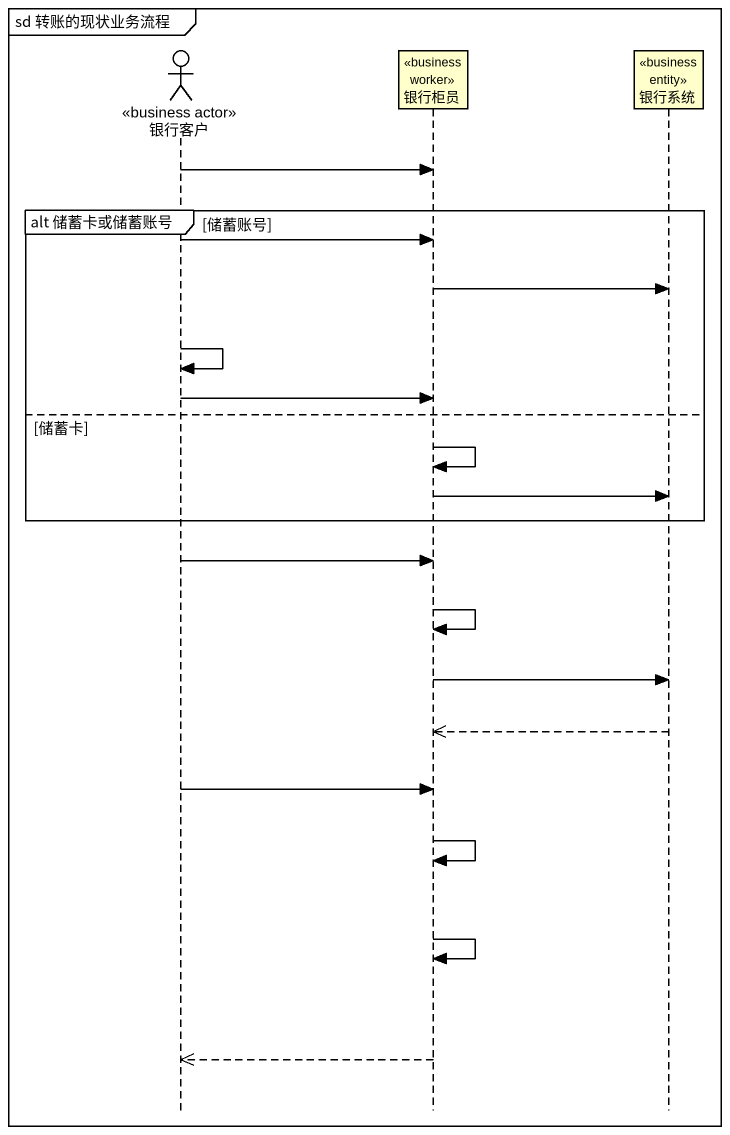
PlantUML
@startuml
mainframe sd 转账的现状业务流程
hide footbox
actor 银行客户 <<business actor>>
participant 银行柜员 <<business worker>>
participant 银行系统 <<business entity>>

银行客户 -> 银行柜员
group alt 储蓄卡或储蓄账号 [储蓄账号]
  银行客户 -> 银行柜员
  银行柜员 -> 银行系统
  银行客户 -> 银行客户
  银行客户 -> 银行柜员
else 储蓄卡
  银行柜员 -> 银行柜员
  银行柜员 -> 银行系统
end
银行客户 -> 银行柜员
银行柜员 -> 银行柜员
银行柜员 -> 银行系统
银行系统 -->> 银行柜员
银行客户 -> 银行柜员
银行柜员 -> 银行柜员
银行柜员 -> 银行柜员
银行柜员 -->> 银行客户
@enduml
